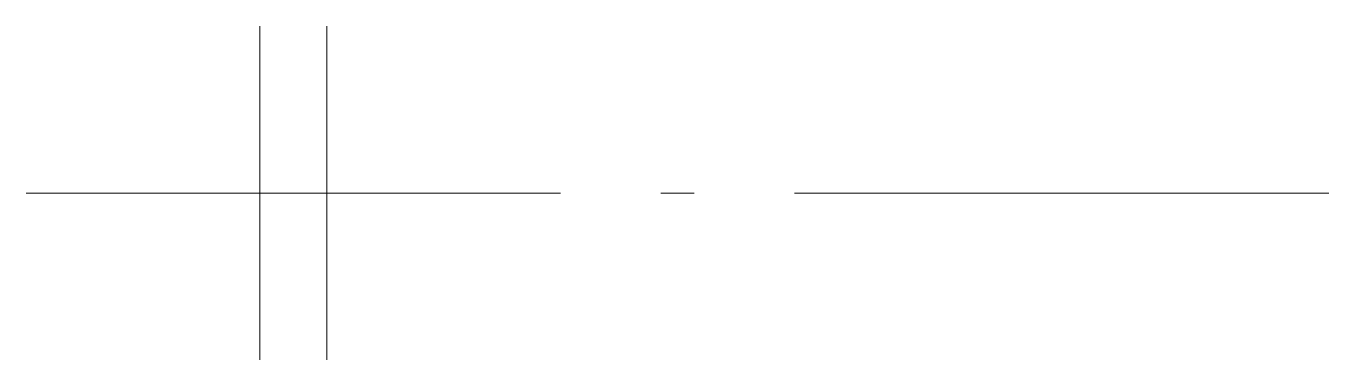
# Model space of a CAD drawing. Header units: millimetres. Extents: x 0 to 9.75, y -1.25 to 1.25.
import ezdxf

# ---------------------------------------------------------------- set-up
doc = ezdxf.new("R2010")
doc.units = ezdxf.units.MM
doc.header["$LTSCALE"] = 0.5
doc.layers.add('4-CIENKA CIĄGŁA', color=4, linetype='Continuous', lineweight=18)

msp = doc.modelspace()

# ---------------------------------------------------------------- linework, layer by layer
at = {"layer": '4-CIENKA CIĄGŁA'}
for p, q in [((1.75, 1.25), (1.75, -1.25)), ((2.25, 1.25), (2.25, -1.25)), ((4, 0), (0, 0)), ((5, 0), (4.75, 0)), ((9.75, 0), (5.75, 0))]:
    msp.add_line(p, q, dxfattribs=at)

doc.saveas('drawing.dxf')
